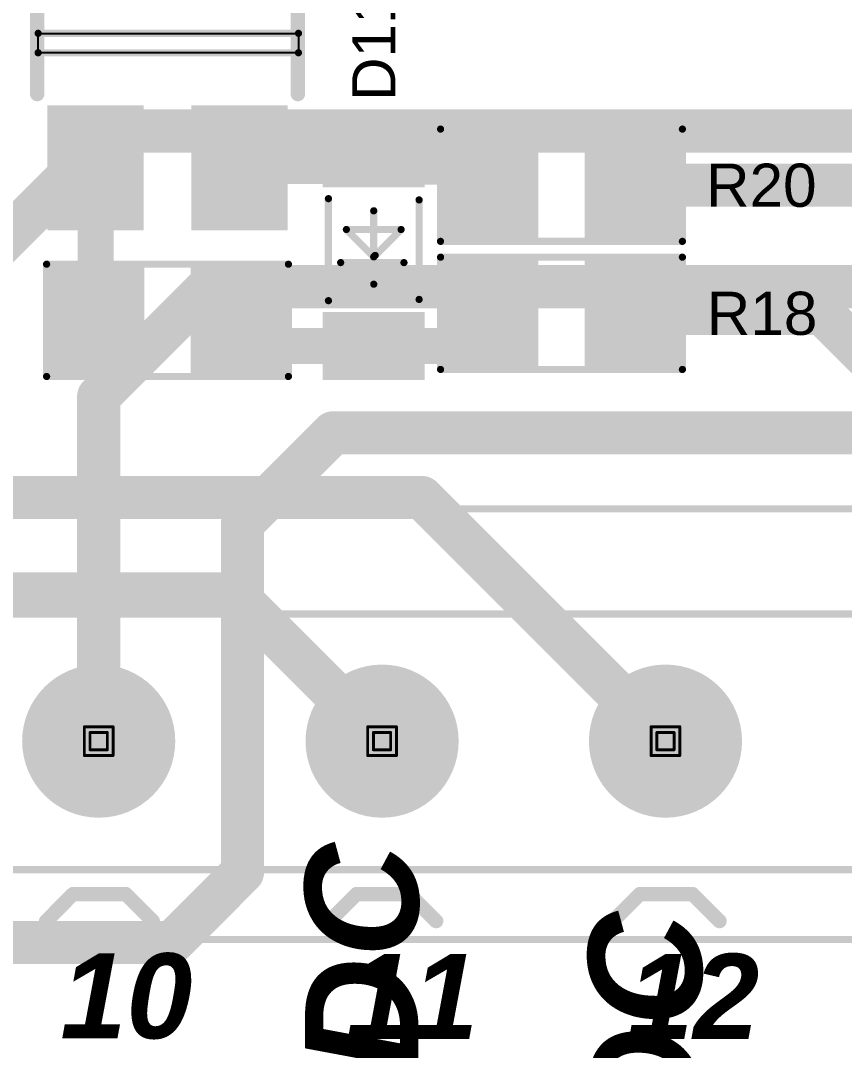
# Model space of a CAD drawing. Header units: inches. Extents: x 29 to 267, y 155 to 337.
# Drawn here: x 101.27 to 115.8, y 189.53 to 207.7 of the extents above; entities that cross this region are included whole.
import ezdxf

# ---------------------------------------------------------------- set-up
doc = ezdxf.new("R2010")
doc.units = ezdxf.units.IN
for name, color, linetype in [('Board Outline', 216, 'Continuous'), ('Bottom Layer', 5, 'Continuous'), ('Bottom Solder', 6, 'Continuous'), ('Drill Drawing', 1, 'Continuous'), ('Multi-Layer', 9, 'Continuous'), ('Pad Holes', 156, 'Continuous'), ('Top Layer', 1, 'Continuous'), ('Top Overlay', 2, 'Continuous'), ('Top Paste', 8, 'Continuous'), ('Top Solder', 216, 'Continuous')]:
    doc.layers.add(name, color=color, linetype=linetype)
doc.styles.add('Arial', font='', dxfattribs={"height": 0.2})
doc.styles.add('Arial_Bold_Italic', font='', dxfattribs={"height": 0.2})
doc.styles.get('Arial').set_extended_font_data('Arial')
doc.styles.get('Arial_Bold_Italic').set_extended_font_data('Arial', italic=True, bold=True)

# ---------------------------------------------------------------- blocks, each defined once
blk = doc.blocks.new('SFH6156_2_8')
at = {"layer": 'Top Layer'}
for points in [[(-5.55, 2.02), (-3.55, 2.02), (-3.55, 0.52), (-5.55, 0.52)], [(3.55, 2.02), (5.55, 2.02), (5.55, 0.52), (3.55, 0.52)], [(-5.55, -0.52), (-3.55, -0.52), (-3.55, -2.02), (-5.55, -2.02)], [(3.55, -0.52), (5.55, -0.52), (5.55, -2.02), (3.55, -2.02)]]:
    blk.add_hatch(color=1, dxfattribs=at).paths.add_polyline_path(points)
at = {"layer": 'Top Paste'}
for points in [[(-5.55, 2.02), (-3.55, 2.02), (-3.55, 0.52), (-5.55, 0.52)], [(3.55, 2.02), (5.55, 2.02), (5.55, 0.52), (3.55, 0.52)], [(-5.55, -0.52), (-3.55, -0.52), (-3.55, -2.02), (-5.55, -2.02)], [(3.55, -0.52), (5.55, -0.52), (5.55, -2.02), (3.55, -2.02)]]:
    blk.add_hatch(color=8, dxfattribs=at).paths.add_polyline_path(points)
at = {"layer": 'Top Solder'}
for points in [[(-5.652, 2.122), (-3.448, 2.122), (-3.448, 0.418), (-5.652, 0.418)], [(3.448, 2.122), (5.652, 2.122), (5.652, 0.418), (3.448, 0.418)], [(-5.652, -0.418), (-3.448, -0.418), (-3.448, -2.122), (-5.652, -2.122)], [(3.448, -0.418), (5.652, -0.418), (5.652, -2.122), (3.448, -2.122)]]:
    blk.add_hatch(color=216, dxfattribs=at).paths.add_polyline_path(points)
at = {"layer": 'Top Overlay'}
for points in [[(-3.25, 2.3, 0.254, 0.254, 0), (3.25, 2.3, 0.254, 0.254, 0)], [(-5.956, 1.406, 0.254, 0.254, 0), (-5.829, 1.279, 0.254, 0.254, 0)], [(-5.956, 1.406, 0.254, 0.254, 0), (-5.956, 1.152, 0.254, 0.254, 0)], [(-5.829, 1.279, 0.254, 0.254, 0), (-5.956, 1.152, 0.254, 0.254, 0)], [(-3.25, -2.3, 0.254, 0.254, 0), (3.25, -2.3, 0.254, 0.254, 0)]]:
    blk.add_lwpolyline(points, format="xyseb", dxfattribs=at)
for points in [[(-3.314, 2.3, 0.127, 0.127, 1), (-3.187, 2.3, 0.127, 0.127, 1)], [(3.186, 2.3, 0.127, 0.127, 1), (3.313, 2.3, 0.127, 0.127, 1)], [(-6.02, 1.406, 0.127, 0.127, 1), (-5.893, 1.406, 0.127, 0.127, 1)], [(-6.02, 1.406, 0.127, 0.127, 1), (-5.893, 1.406, 0.127, 0.127, 1)], [(-6.02, 1.152, 0.127, 0.127, 1), (-5.893, 1.152, 0.127, 0.127, 1)], [(-6.02, 1.152, 0.127, 0.127, 1), (-5.893, 1.152, 0.127, 0.127, 1)], [(-5.893, 1.279, 0.127, 0.127, 1), (-5.766, 1.279, 0.127, 0.127, 1)], [(-5.893, 1.279, 0.127, 0.127, 1), (-5.766, 1.279, 0.127, 0.127, 1)], [(-3.314, -2.3, 0.127, 0.127, 1), (-3.187, -2.3, 0.127, 0.127, 1)], [(3.186, -2.3, 0.127, 0.127, 1), (3.313, -2.3, 0.127, 0.127, 1)]]:
    blk.add_lwpolyline(points, format="xyseb", close=True, dxfattribs=at)
blk = doc.blocks.new('R___1206_34')
at = {"layer": 'Top Layer'}
for points in [[(-2.032, 0.889), (-0.508, 0.889), (-0.508, -0.889), (-2.032, -0.889)], [(0.508, 0.889), (2.032, 0.889), (2.032, -0.889), (0.508, -0.889)]]:
    blk.add_hatch(color=1, dxfattribs=at).paths.add_polyline_path(points)
at = {"layer": 'Top Paste'}
for points in [[(-2.032, 0.889), (-0.508, 0.889), (-0.508, -0.889), (-2.032, -0.889)], [(0.508, 0.889), (2.032, 0.889), (2.032, -0.889), (0.508, -0.889)]]:
    blk.add_hatch(color=8, dxfattribs=at).paths.add_polyline_path(points)
at = {"layer": 'Top Solder'}
for points in [[(-2.1336, 0.9906), (-0.4064, 0.9906), (-0.4064, -0.9906), (-2.1336, -0.9906)], [(0.4064, 0.9906), (2.1336, 0.9906), (2.1336, -0.9906), (0.4064, -0.9906)]]:
    blk.add_hatch(color=216, dxfattribs=at).paths.add_polyline_path(points)
at = {"layer": 'Top Overlay'}
for points in [[(-2.1336, -0.9906, 0.127, 0.127, 0), (-2.1336, 0.9906, 0.127, 0.127, 0)], [(-2.1336, 0.9906, 0.127, 0.127, 0), (2.1336, 0.9906, 0.127, 0.127, 0)], [(2.1336, -0.9906, 0.127, 0.127, 0), (2.1336, 0.9906, 0.127, 0.127, 0)], [(-2.1336, -0.9906, 0.127, 0.127, 0), (2.1336, -0.9906, 0.127, 0.127, 0)]]:
    blk.add_lwpolyline(points, format="xyseb", dxfattribs=at)
for points in [[(-2.16535, 0.9906, 0.0635, 0.0635, 1), (-2.10185, 0.9906, 0.0635, 0.0635, 1)], [(-2.16535, 0.9906, 0.0635, 0.0635, 1), (-2.10185, 0.9906, 0.0635, 0.0635, 1)], [(2.10185, 0.9906, 0.0635, 0.0635, 1), (2.16535, 0.9906, 0.0635, 0.0635, 1)], [(2.10185, 0.9906, 0.0635, 0.0635, 1), (2.16535, 0.9906, 0.0635, 0.0635, 1)], [(-2.16535, -0.9906, 0.0635, 0.0635, 1), (-2.10185, -0.9906, 0.0635, 0.0635, 1)], [(-2.16535, -0.9906, 0.0635, 0.0635, 1), (-2.10185, -0.9906, 0.0635, 0.0635, 1)], [(2.10185, -0.9906, 0.0635, 0.0635, 1), (2.16535, -0.9906, 0.0635, 0.0635, 1)], [(2.10185, -0.9906, 0.0635, 0.0635, 1), (2.16535, -0.9906, 0.0635, 0.0635, 1)]]:
    blk.add_lwpolyline(points, format="xyseb", close=True, dxfattribs=at)
blk = doc.blocks.new('R___1206_35')
at = {"layer": 'Top Layer'}
for points in [[(-2.032, 0.889), (-0.508, 0.889), (-0.508, -0.889), (-2.032, -0.889)], [(0.508, 0.889), (2.032, 0.889), (2.032, -0.889), (0.508, -0.889)]]:
    blk.add_hatch(color=1, dxfattribs=at).paths.add_polyline_path(points)
at = {"layer": 'Top Paste'}
for points in [[(-2.032, 0.889), (-0.508, 0.889), (-0.508, -0.889), (-2.032, -0.889)], [(0.508, 0.889), (2.032, 0.889), (2.032, -0.889), (0.508, -0.889)]]:
    blk.add_hatch(color=8, dxfattribs=at).paths.add_polyline_path(points)
at = {"layer": 'Top Solder'}
for points in [[(-2.1336, 0.9906), (-0.4064, 0.9906), (-0.4064, -0.9906), (-2.1336, -0.9906)], [(0.4064, 0.9906), (2.1336, 0.9906), (2.1336, -0.9906), (0.4064, -0.9906)]]:
    blk.add_hatch(color=216, dxfattribs=at).paths.add_polyline_path(points)
at = {"layer": 'Top Overlay'}
for points in [[(-2.1336, 0.9906, 0.127, 0.127, 0), (-2.1336, -0.9906, 0.127, 0.127, 0)], [(2.1336, 0.9906, 0.127, 0.127, 0), (-2.1336, 0.9906, 0.127, 0.127, 0)], [(2.1336, 0.9906, 0.127, 0.127, 0), (2.1336, -0.9906, 0.127, 0.127, 0)], [(2.1336, -0.9906, 0.127, 0.127, 0), (-2.1336, -0.9906, 0.127, 0.127, 0)]]:
    blk.add_lwpolyline(points, format="xyseb", dxfattribs=at)
for points in [[(-2.16535, 0.9906, 0.0635, 0.0635, 1), (-2.10185, 0.9906, 0.0635, 0.0635, 1)], [(-2.16535, 0.9906, 0.0635, 0.0635, 1), (-2.10185, 0.9906, 0.0635, 0.0635, 1)], [(2.10185, 0.9906, 0.0635, 0.0635, 1), (2.16535, 0.9906, 0.0635, 0.0635, 1)], [(2.10185, 0.9906, 0.0635, 0.0635, 1), (2.16535, 0.9906, 0.0635, 0.0635, 1)], [(-2.16535, -0.9906, 0.0635, 0.0635, 1), (-2.10185, -0.9906, 0.0635, 0.0635, 1)], [(-2.16535, -0.9906, 0.0635, 0.0635, 1), (-2.10185, -0.9906, 0.0635, 0.0635, 1)], [(2.10185, -0.9906, 0.0635, 0.0635, 1), (2.16535, -0.9906, 0.0635, 0.0635, 1)], [(2.10185, -0.9906, 0.0635, 0.0635, 1), (2.16535, -0.9906, 0.0635, 0.0635, 1)]]:
    blk.add_lwpolyline(points, format="xyseb", close=True, dxfattribs=at)
blk = doc.blocks.new('R___1206_36')
at = {"layer": 'Top Layer'}
for points in [[(-2.032, 0.889), (-0.508, 0.889), (-0.508, -0.889), (-2.032, -0.889)], [(0.508, 0.889), (2.032, 0.889), (2.032, -0.889), (0.508, -0.889)]]:
    blk.add_hatch(color=1, dxfattribs=at).paths.add_polyline_path(points)
at = {"layer": 'Top Paste'}
for points in [[(-2.032, 0.889), (-0.508, 0.889), (-0.508, -0.889), (-2.032, -0.889)], [(0.508, 0.889), (2.032, 0.889), (2.032, -0.889), (0.508, -0.889)]]:
    blk.add_hatch(color=8, dxfattribs=at).paths.add_polyline_path(points)
at = {"layer": 'Top Solder'}
for points in [[(-2.1336, 0.9906), (-0.4064, 0.9906), (-0.4064, -0.9906), (-2.1336, -0.9906)], [(0.4064, 0.9906), (2.1336, 0.9906), (2.1336, -0.9906), (0.4064, -0.9906)]]:
    blk.add_hatch(color=216, dxfattribs=at).paths.add_polyline_path(points)
at = {"layer": 'Top Overlay'}
for points in [[(-2.1336, -0.9906, 0.127, 0.127, 0), (-2.1336, 0.9906, 0.127, 0.127, 0)], [(-2.1336, 0.9906, 0.127, 0.127, 0), (2.1336, 0.9906, 0.127, 0.127, 0)], [(2.1336, -0.9906, 0.127, 0.127, 0), (2.1336, 0.9906, 0.127, 0.127, 0)], [(-2.1336, -0.9906, 0.127, 0.127, 0), (2.1336, -0.9906, 0.127, 0.127, 0)]]:
    blk.add_lwpolyline(points, format="xyseb", dxfattribs=at)
for points in [[(-2.16535, 0.9906, 0.0635, 0.0635, 1), (-2.10185, 0.9906, 0.0635, 0.0635, 1)], [(-2.16535, 0.9906, 0.0635, 0.0635, 1), (-2.10185, 0.9906, 0.0635, 0.0635, 1)], [(2.10185, 0.9906, 0.0635, 0.0635, 1), (2.16535, 0.9906, 0.0635, 0.0635, 1)], [(2.10185, 0.9906, 0.0635, 0.0635, 1), (2.16535, 0.9906, 0.0635, 0.0635, 1)], [(-2.16535, -0.9906, 0.0635, 0.0635, 1), (-2.10185, -0.9906, 0.0635, 0.0635, 1)], [(-2.16535, -0.9906, 0.0635, 0.0635, 1), (-2.10185, -0.9906, 0.0635, 0.0635, 1)], [(2.10185, -0.9906, 0.0635, 0.0635, 1), (2.16535, -0.9906, 0.0635, 0.0635, 1)], [(2.10185, -0.9906, 0.0635, 0.0635, 1), (2.16535, -0.9906, 0.0635, 0.0635, 1)]]:
    blk.add_lwpolyline(points, format="xyseb", close=True, dxfattribs=at)
blk = doc.blocks.new('JL301_50007U02_70')
at = {"layer": 'Bottom Layer'}
h = blk.add_hatch(color=5, dxfattribs=at)
edge = h.paths.add_edge_path()
edge.add_arc((-5, 0), 1.3, 0, 360)
h = blk.add_hatch(color=5, dxfattribs=at)
edge = h.paths.add_edge_path()
edge.add_arc((0, 0), 1.3, 0, 360)
h = blk.add_hatch(color=5, dxfattribs=at)
edge = h.paths.add_edge_path()
edge.add_arc((5, 0), 1.3, 0, 360)
at = {"layer": 'Bottom Solder'}
h = blk.add_hatch(color=6, dxfattribs=at)
edge = h.paths.add_edge_path()
edge.add_arc((-5, 0), 1.351, 0, 360)
h = blk.add_hatch(color=6, dxfattribs=at)
edge = h.paths.add_edge_path()
edge.add_arc((0, 0), 1.351, 0, 360)
h = blk.add_hatch(color=6, dxfattribs=at)
edge = h.paths.add_edge_path()
edge.add_arc((5, 0), 1.351, 0, 360)
at = {"layer": 'Multi-Layer'}
h = blk.add_hatch(color=9, dxfattribs=at)
edge = h.paths.add_edge_path()
edge.add_arc((-5, 0), 1.3, 0, 360)
h = blk.add_hatch(color=9, dxfattribs=at)
edge = h.paths.add_edge_path()
edge.add_arc((0, 0), 1.3, 0, 360)
h = blk.add_hatch(color=9, dxfattribs=at)
edge = h.paths.add_edge_path()
edge.add_arc((5, 0), 1.3, 0, 360)
at = {"layer": 'Pad Holes'}
h = blk.add_hatch(color=7, dxfattribs=at)
edge = h.paths.add_edge_path()
edge.add_arc((-5, 0), 0.8, 0, 360)
h = blk.add_hatch(color=7, dxfattribs=at)
edge = h.paths.add_edge_path()
edge.add_arc((0, 0), 0.8, 0, 360)
h = blk.add_hatch(color=7, dxfattribs=at)
edge = h.paths.add_edge_path()
edge.add_arc((5, 0), 0.8, 0, 360)
at = {"layer": 'Top Layer'}
h = blk.add_hatch(color=1, dxfattribs=at)
edge = h.paths.add_edge_path()
edge.add_arc((-5, 0), 1.3, 0, 360)
h = blk.add_hatch(color=1, dxfattribs=at)
edge = h.paths.add_edge_path()
edge.add_arc((0, 0), 1.3, 0, 360)
h = blk.add_hatch(color=1, dxfattribs=at)
edge = h.paths.add_edge_path()
edge.add_arc((5, 0), 1.3, 0, 360)
at = {"layer": 'Top Solder'}
h = blk.add_hatch(color=216, dxfattribs=at)
edge = h.paths.add_edge_path()
edge.add_arc((-5, 0), 1.351, 0, 360)
h = blk.add_hatch(color=216, dxfattribs=at)
edge = h.paths.add_edge_path()
edge.add_arc((0, 0), 1.351, 0, 360)
h = blk.add_hatch(color=216, dxfattribs=at)
edge = h.paths.add_edge_path()
edge.add_arc((5, 0), 1.351, 0, 360)
at = {"layer": 'Top Overlay'}
for points in [[(17.58, 3.5, 0.127, 0.127, 0), (-17.58, 3.5, 0.127, 0.127, 0)], [(-5.477, 2.698, 0.254, 0.254, 0), (-5.953, 3.175, 0.254, 0.254, 0)], [(-4.072, 3.175, 0.254, 0.254, 0), (-4.548, 2.698, 0.254, 0.254, 0)], [(-0.477, 2.698, 0.254, 0.254, 0), (-0.953, 3.175, 0.254, 0.254, 0)], [(0.928, 3.175, 0.254, 0.254, 0), (0.452, 2.698, 0.254, 0.254, 0)], [(4.523, 2.698, 0.254, 0.254, 0), (4.047, 3.175, 0.254, 0.254, 0)], [(5.928, 3.175, 0.254, 0.254, 0), (5.452, 2.698, 0.254, 0.254, 0)], [(-4.548, 2.698, 0.254, 0.254, 0), (-5.477, 2.698, 0.254, 0.254, 0)], [(0.452, 2.698, 0.254, 0.254, 0), (-0.477, 2.698, 0.254, 0.254, 0)], [(5.452, 2.698, 0.254, 0.254, 0), (4.523, 2.698, 0.254, 0.254, 0)], [(17.58, 2.267, 0.127, 0.127, 0), (-17.58, 2.267, 0.127, 0.127, 0)], [(17.58, -2.244, 0.127, 0.127, 0), (-17.58, -2.244, 0.127, 0.127, 0)], [(17.58, -4.1, 0.127, 0.127, 0), (-17.58, -4.1, 0.127, 0.127, 0)]]:
    blk.add_lwpolyline(points, format="xyseb", dxfattribs=at)
for points in [[(-6.017, 3.175, 0.127, 0.127, 1), (-5.89, 3.175, 0.127, 0.127, 1)], [(-4.135, 3.175, 0.127, 0.127, 1), (-4.008, 3.175, 0.127, 0.127, 1)], [(-1.017, 3.175, 0.127, 0.127, 1), (-0.89, 3.175, 0.127, 0.127, 1)], [(0.865, 3.175, 0.127, 0.127, 1), (0.992, 3.175, 0.127, 0.127, 1)], [(3.983, 3.175, 0.127, 0.127, 1), (4.11, 3.175, 0.127, 0.127, 1)], [(5.865, 3.175, 0.127, 0.127, 1), (5.992, 3.175, 0.127, 0.127, 1)], [(-5.54, 2.698, 0.127, 0.127, 1), (-5.413, 2.698, 0.127, 0.127, 1)], [(-5.54, 2.698, 0.127, 0.127, 1), (-5.413, 2.698, 0.127, 0.127, 1)], [(-4.612, 2.698, 0.127, 0.127, 1), (-4.485, 2.698, 0.127, 0.127, 1)], [(-4.612, 2.698, 0.127, 0.127, 1), (-4.485, 2.698, 0.127, 0.127, 1)], [(-0.54, 2.698, 0.127, 0.127, 1), (-0.413, 2.698, 0.127, 0.127, 1)], [(-0.54, 2.698, 0.127, 0.127, 1), (-0.413, 2.698, 0.127, 0.127, 1)], [(0.388, 2.698, 0.127, 0.127, 1), (0.515, 2.698, 0.127, 0.127, 1)], [(0.388, 2.698, 0.127, 0.127, 1), (0.515, 2.698, 0.127, 0.127, 1)], [(4.46, 2.698, 0.127, 0.127, 1), (4.587, 2.698, 0.127, 0.127, 1)], [(4.46, 2.698, 0.127, 0.127, 1), (4.587, 2.698, 0.127, 0.127, 1)], [(5.388, 2.698, 0.127, 0.127, 1), (5.515, 2.698, 0.127, 0.127, 1)], [(5.388, 2.698, 0.127, 0.127, 1), (5.515, 2.698, 0.127, 0.127, 1)]]:
    blk.add_lwpolyline(points, format="xyseb", close=True, dxfattribs=at)
blk = doc.blocks.new('LL_34_80')
at = {"layer": 'Top Layer'}
for points in [[(-1.15, -0.85), (-2.25, -0.85), (-2.25, 0.85), (-1.15, 0.85)], [(2.25, -0.85), (1.15, -0.85), (1.15, 0.85), (2.25, 0.85)]]:
    blk.add_hatch(color=1, dxfattribs=at).paths.add_polyline_path(points)
at = {"layer": 'Top Paste'}
for points in [[(-1.15, -0.85), (-2.25, -0.85), (-2.25, 0.85), (-1.15, 0.85)], [(2.25, -0.85), (1.15, -0.85), (1.15, 0.85), (2.25, 0.85)]]:
    blk.add_hatch(color=8, dxfattribs=at).paths.add_polyline_path(points)
at = {"layer": 'Top Solder'}
for points in [[(-1.099, -0.901), (-2.301, -0.901), (-2.301, 0.901), (-1.099, 0.901)], [(2.301, -0.901), (1.099, -0.901), (1.099, 0.901), (2.301, 0.901)]]:
    blk.add_hatch(color=216, dxfattribs=at).paths.add_polyline_path(points)
at = {"layer": 'Top Overlay'}
for points in [[(-0.9, 0.8, 0.127, 0.127, 0), (0.9, 0.8, 0.127, 0.127, 0)], [(-0.229, 0.584, 0.127, 0.127, 0), (-0.229, -0.533, 0.127, 0.127, 0)], [(0.356, 0.483, 0.127, 0.127, 0), (-0.127, 0, 0.127, 0.127, 0)], [(0.356, 0.483, 0.127, 0.127, 0), (0.356, -0.483, 0.127, 0.127, 0)], [(-0.61, 0, 0.127, 0.127, 0), (0.686, 0, 0.127, 0.127, 0)], [(-0.102, -0.025, 0.127, 0.127, 0), (0.356, -0.483, 0.127, 0.127, 0)], [(-0.878, -0.8, 0.127, 0.127, 0), (0.878, -0.8, 0.127, 0.127, 0)]]:
    blk.add_lwpolyline(points, format="xyseb", dxfattribs=at)
for points in [[(-0.932, 0.8, 0.0635, 0.0635, 1), (-0.868, 0.8, 0.0635, 0.0635, 1)], [(0.868, 0.8, 0.0635, 0.0635, 1), (0.932, 0.8, 0.0635, 0.0635, 1)], [(-0.26, 0.584, 0.0635, 0.0635, 1), (-0.197, 0.584, 0.0635, 0.0635, 1)], [(0.324, 0.483, 0.0635, 0.0635, 1), (0.387, 0.483, 0.0635, 0.0635, 1)], [(0.324, 0.483, 0.0635, 0.0635, 1), (0.387, 0.483, 0.0635, 0.0635, 1)], [(-0.641, 0, 0.0635, 0.0635, 1), (-0.578, 0, 0.0635, 0.0635, 1)], [(-0.159, 0, 0.0635, 0.0635, 1), (-0.095, 0, 0.0635, 0.0635, 1)], [(-0.133, -0.025, 0.0635, 0.0635, 1), (-0.07, -0.025, 0.0635, 0.0635, 1)], [(0.654, 0, 0.0635, 0.0635, 1), (0.718, 0, 0.0635, 0.0635, 1)], [(-0.26, -0.533, 0.0635, 0.0635, 1), (-0.197, -0.533, 0.0635, 0.0635, 1)], [(0.324, -0.483, 0.0635, 0.0635, 1), (0.387, -0.483, 0.0635, 0.0635, 1)], [(0.324, -0.483, 0.0635, 0.0635, 1), (0.387, -0.483, 0.0635, 0.0635, 1)], [(-0.91, -0.8, 0.0635, 0.0635, 1), (-0.846, -0.8, 0.0635, 0.0635, 1)], [(0.846, -0.8, 0.0635, 0.0635, 1), (0.91, -0.8, 0.0635, 0.0635, 1)]]:
    blk.add_lwpolyline(points, format="xyseb", close=True, dxfattribs=at)

msp = doc.modelspace()

# ---------------------------------------------------------------- linework, layer by layer
at = {"layer": 'Board Outline'}
for points in [[(55.145, 191.491, 0.254, 0.254, -2.452185), (125.145, 191.491, 0.254, 0.254, 0)], [(101.576, 207.48, 0.127, 0.127, 0), (106.17, 207.48, 0.127, 0.127, 0)], [(101.576, 207.137, 0.127, 0.127, 0), (101.576, 207.48, 0.127, 0.127, 0)], [(106.17, 207.137, 0.127, 0.127, 0), (106.17, 207.48, 0.127, 0.127, 0)], [(101.576, 207.137, 0.127, 0.127, 0), (106.17, 207.137, 0.127, 0.127, 0)]]:
    msp.add_lwpolyline(points, format="xyseb", dxfattribs=at)
for points in [[(101.544, 207.48, 0.0635, 0.0635, 1), (101.608, 207.48, 0.0635, 0.0635, 1)], [(101.544, 207.48, 0.0635, 0.0635, 1), (101.608, 207.48, 0.0635, 0.0635, 1)], [(106.138, 207.48, 0.0635, 0.0635, 1), (106.201, 207.48, 0.0635, 0.0635, 1)], [(106.138, 207.48, 0.0635, 0.0635, 1), (106.201, 207.48, 0.0635, 0.0635, 1)], [(101.544, 207.137, 0.0635, 0.0635, 1), (101.608, 207.137, 0.0635, 0.0635, 1)], [(101.544, 207.137, 0.0635, 0.0635, 1), (101.608, 207.137, 0.0635, 0.0635, 1)], [(106.138, 207.137, 0.0635, 0.0635, 1), (106.201, 207.137, 0.0635, 0.0635, 1)], [(106.138, 207.137, 0.0635, 0.0635, 1), (106.201, 207.137, 0.0635, 0.0635, 1)]]:
    msp.add_lwpolyline(points, format="xyseb", close=True, dxfattribs=at)
at = {"layer": 'Bottom Layer'}
for points in [[(97.645, 200.489, 0.762, 0.762, 0), (102.911, 205.756, 0.762, 0.762, 0)], [(102.911, 205.756, 0.762, 0.762, 0), (116.189, 205.756, 0.762, 0.762, 0)], [(102.645, 201.07, 0.762, 0.762, 0), (104.586, 203.011, 0.762, 0.762, 0)], [(104.586, 203.011, 0.762, 0.762, 0), (117.144, 203.011, 0.762, 0.762, 0)], [(102.645, 194.991, 0.762, 0.762, 0), (102.645, 201.07, 0.762, 0.762, 0)], [(105.181, 198.831, 0.762, 0.762, 0), (106.782, 200.431, 0.762, 0.762, 0)], [(106.782, 200.431, 0.762, 0.762, 0), (121.887, 200.431, 0.762, 0.762, 0)], [(105.181, 192.676, 0.762, 0.762, 0), (105.181, 198.831, 0.762, 0.762, 0)], [(103.945, 191.439, 0.762, 0.762, 0), (105.181, 192.676, 0.762, 0.762, 0)], [(96.196, 191.439, 0.762, 0.762, 0), (103.945, 191.439, 0.762, 0.762, 0)]]:
    msp.add_lwpolyline(points, format="xyseb", dxfattribs=at)
for points in [[(102.721, 205.756, 0.381, 0.381, 1), (103.102, 205.756, 0.381, 0.381, 1)], [(102.721, 205.756, 0.381, 0.381, 1), (103.102, 205.756, 0.381, 0.381, 1)], [(104.395, 203.011, 0.381, 0.381, 1), (104.776, 203.011, 0.381, 0.381, 1)], [(104.395, 203.011, 0.381, 0.381, 1), (104.776, 203.011, 0.381, 0.381, 1)], [(102.454, 201.07, 0.381, 0.381, 1), (102.835, 201.07, 0.381, 0.381, 1)], [(102.454, 201.07, 0.381, 0.381, 1), (102.835, 201.07, 0.381, 0.381, 1)], [(106.591, 200.431, 0.381, 0.381, 1), (106.972, 200.431, 0.381, 0.381, 1)], [(106.591, 200.431, 0.381, 0.381, 1), (106.972, 200.431, 0.381, 0.381, 1)], [(104.991, 198.831, 0.381, 0.381, 1), (105.372, 198.831, 0.381, 0.381, 1)], [(104.991, 198.831, 0.381, 0.381, 1), (105.372, 198.831, 0.381, 0.381, 1)], [(102.454, 194.991, 0.381, 0.381, 1), (102.835, 194.991, 0.381, 0.381, 1)], [(104.991, 192.676, 0.381, 0.381, 1), (105.372, 192.676, 0.381, 0.381, 1)], [(104.991, 192.676, 0.381, 0.381, 1), (105.372, 192.676, 0.381, 0.381, 1)], [(103.754, 191.439, 0.381, 0.381, 1), (104.135, 191.439, 0.381, 0.381, 1)], [(103.754, 191.439, 0.381, 0.381, 1), (104.135, 191.439, 0.381, 0.381, 1)]]:
    msp.add_lwpolyline(points, format="xyseb", close=True, dxfattribs=at)
at = {"layer": 'Drill Drawing'}
for points in [[(102.391, 195.245, 0.0508, 0.0508, 0), (102.899, 195.245, 0.0508, 0.0508, 0)], [(102.391, 194.737, 0.0508, 0.0508, 0), (102.391, 195.245, 0.0508, 0.0508, 0)], [(102.492, 195.143, 0.0508, 0.0508, 0), (102.797, 195.143, 0.0508, 0.0508, 0)], [(102.492, 194.838, 0.0508, 0.0508, 0), (102.492, 195.143, 0.0508, 0.0508, 0)], [(102.797, 194.838, 0.0508, 0.0508, 0), (102.797, 195.143, 0.0508, 0.0508, 0)], [(102.899, 194.737, 0.0508, 0.0508, 0), (102.899, 195.245, 0.0508, 0.0508, 0)], [(107.391, 195.245, 0.0508, 0.0508, 0), (107.899, 195.245, 0.0508, 0.0508, 0)], [(107.391, 194.737, 0.0508, 0.0508, 0), (107.391, 195.245, 0.0508, 0.0508, 0)], [(107.492, 195.143, 0.0508, 0.0508, 0), (107.797, 195.143, 0.0508, 0.0508, 0)], [(107.492, 194.838, 0.0508, 0.0508, 0), (107.492, 195.143, 0.0508, 0.0508, 0)], [(107.797, 194.838, 0.0508, 0.0508, 0), (107.797, 195.143, 0.0508, 0.0508, 0)], [(107.899, 194.737, 0.0508, 0.0508, 0), (107.899, 195.245, 0.0508, 0.0508, 0)], [(112.391, 195.245, 0.0508, 0.0508, 0), (112.899, 195.245, 0.0508, 0.0508, 0)], [(112.391, 194.737, 0.0508, 0.0508, 0), (112.391, 195.245, 0.0508, 0.0508, 0)], [(112.492, 195.143, 0.0508, 0.0508, 0), (112.797, 195.143, 0.0508, 0.0508, 0)], [(112.492, 194.838, 0.0508, 0.0508, 0), (112.492, 195.143, 0.0508, 0.0508, 0)], [(112.797, 194.838, 0.0508, 0.0508, 0), (112.797, 195.143, 0.0508, 0.0508, 0)], [(112.899, 194.737, 0.0508, 0.0508, 0), (112.899, 195.245, 0.0508, 0.0508, 0)], [(102.492, 194.838, 0.0508, 0.0508, 0), (102.797, 194.838, 0.0508, 0.0508, 0)], [(107.492, 194.838, 0.0508, 0.0508, 0), (107.797, 194.838, 0.0508, 0.0508, 0)], [(112.492, 194.838, 0.0508, 0.0508, 0), (112.797, 194.838, 0.0508, 0.0508, 0)], [(102.391, 194.737, 0.0508, 0.0508, 0), (102.899, 194.737, 0.0508, 0.0508, 0)], [(107.391, 194.737, 0.0508, 0.0508, 0), (107.899, 194.737, 0.0508, 0.0508, 0)], [(112.391, 194.737, 0.0508, 0.0508, 0), (112.899, 194.737, 0.0508, 0.0508, 0)]]:
    msp.add_lwpolyline(points, format="xyseb", dxfattribs=at)
for points in [[(102.378, 195.245, 0.0254, 0.0254, 1), (102.403, 195.245, 0.0254, 0.0254, 1)], [(102.378, 195.245, 0.0254, 0.0254, 1), (102.403, 195.245, 0.0254, 0.0254, 1)], [(102.48, 195.143, 0.0254, 0.0254, 1), (102.505, 195.143, 0.0254, 0.0254, 1)], [(102.48, 195.143, 0.0254, 0.0254, 1), (102.505, 195.143, 0.0254, 0.0254, 1)], [(102.784, 195.143, 0.0254, 0.0254, 1), (102.81, 195.143, 0.0254, 0.0254, 1)], [(102.784, 195.143, 0.0254, 0.0254, 1), (102.81, 195.143, 0.0254, 0.0254, 1)], [(102.886, 195.245, 0.0254, 0.0254, 1), (102.911, 195.245, 0.0254, 0.0254, 1)], [(102.886, 195.245, 0.0254, 0.0254, 1), (102.911, 195.245, 0.0254, 0.0254, 1)], [(107.378, 195.245, 0.0254, 0.0254, 1), (107.403, 195.245, 0.0254, 0.0254, 1)], [(107.378, 195.245, 0.0254, 0.0254, 1), (107.403, 195.245, 0.0254, 0.0254, 1)], [(107.479, 195.143, 0.0254, 0.0254, 1), (107.505, 195.143, 0.0254, 0.0254, 1)], [(107.479, 195.143, 0.0254, 0.0254, 1), (107.505, 195.143, 0.0254, 0.0254, 1)], [(107.784, 195.143, 0.0254, 0.0254, 1), (107.81, 195.143, 0.0254, 0.0254, 1)], [(107.784, 195.143, 0.0254, 0.0254, 1), (107.81, 195.143, 0.0254, 0.0254, 1)], [(107.886, 195.245, 0.0254, 0.0254, 1), (107.911, 195.245, 0.0254, 0.0254, 1)], [(107.886, 195.245, 0.0254, 0.0254, 1), (107.911, 195.245, 0.0254, 0.0254, 1)], [(112.378, 195.245, 0.0254, 0.0254, 1), (112.403, 195.245, 0.0254, 0.0254, 1)], [(112.378, 195.245, 0.0254, 0.0254, 1), (112.403, 195.245, 0.0254, 0.0254, 1)], [(112.48, 195.143, 0.0254, 0.0254, 1), (112.505, 195.143, 0.0254, 0.0254, 1)], [(112.48, 195.143, 0.0254, 0.0254, 1), (112.505, 195.143, 0.0254, 0.0254, 1)], [(112.784, 195.143, 0.0254, 0.0254, 1), (112.81, 195.143, 0.0254, 0.0254, 1)], [(112.784, 195.143, 0.0254, 0.0254, 1), (112.81, 195.143, 0.0254, 0.0254, 1)], [(112.886, 195.245, 0.0254, 0.0254, 1), (112.911, 195.245, 0.0254, 0.0254, 1)], [(112.886, 195.245, 0.0254, 0.0254, 1), (112.911, 195.245, 0.0254, 0.0254, 1)], [(102.48, 194.838, 0.0254, 0.0254, 1), (102.505, 194.838, 0.0254, 0.0254, 1)], [(102.48, 194.838, 0.0254, 0.0254, 1), (102.505, 194.838, 0.0254, 0.0254, 1)], [(102.784, 194.838, 0.0254, 0.0254, 1), (102.81, 194.838, 0.0254, 0.0254, 1)], [(102.784, 194.838, 0.0254, 0.0254, 1), (102.81, 194.838, 0.0254, 0.0254, 1)], [(107.479, 194.838, 0.0254, 0.0254, 1), (107.505, 194.838, 0.0254, 0.0254, 1)], [(107.479, 194.838, 0.0254, 0.0254, 1), (107.505, 194.838, 0.0254, 0.0254, 1)], [(107.784, 194.838, 0.0254, 0.0254, 1), (107.81, 194.838, 0.0254, 0.0254, 1)], [(107.784, 194.838, 0.0254, 0.0254, 1), (107.81, 194.838, 0.0254, 0.0254, 1)], [(112.48, 194.838, 0.0254, 0.0254, 1), (112.505, 194.838, 0.0254, 0.0254, 1)], [(112.48, 194.838, 0.0254, 0.0254, 1), (112.505, 194.838, 0.0254, 0.0254, 1)], [(112.784, 194.838, 0.0254, 0.0254, 1), (112.81, 194.838, 0.0254, 0.0254, 1)], [(112.784, 194.838, 0.0254, 0.0254, 1), (112.81, 194.838, 0.0254, 0.0254, 1)], [(102.378, 194.737, 0.0254, 0.0254, 1), (102.403, 194.737, 0.0254, 0.0254, 1)], [(102.378, 194.737, 0.0254, 0.0254, 1), (102.403, 194.737, 0.0254, 0.0254, 1)], [(102.886, 194.737, 0.0254, 0.0254, 1), (102.911, 194.737, 0.0254, 0.0254, 1)], [(102.886, 194.737, 0.0254, 0.0254, 1), (102.911, 194.737, 0.0254, 0.0254, 1)], [(107.378, 194.737, 0.0254, 0.0254, 1), (107.403, 194.737, 0.0254, 0.0254, 1)], [(107.378, 194.737, 0.0254, 0.0254, 1), (107.403, 194.737, 0.0254, 0.0254, 1)], [(107.886, 194.737, 0.0254, 0.0254, 1), (107.911, 194.737, 0.0254, 0.0254, 1)], [(107.886, 194.737, 0.0254, 0.0254, 1), (107.911, 194.737, 0.0254, 0.0254, 1)], [(112.378, 194.737, 0.0254, 0.0254, 1), (112.403, 194.737, 0.0254, 0.0254, 1)], [(112.378, 194.737, 0.0254, 0.0254, 1), (112.403, 194.737, 0.0254, 0.0254, 1)], [(112.886, 194.737, 0.0254, 0.0254, 1), (112.911, 194.737, 0.0254, 0.0254, 1)], [(112.886, 194.737, 0.0254, 0.0254, 1), (112.911, 194.737, 0.0254, 0.0254, 1)]]:
    msp.add_lwpolyline(points, format="xyseb", close=True, dxfattribs=at)
at = {"layer": 'Multi-Layer'}
for p, q in [((101.576, 207.137), (101.576, 207.48)), ((101.576, 207.48), (106.17, 207.48)), ((106.17, 207.48), (106.17, 207.137)), ((106.17, 207.137), (101.576, 207.137))]:
    msp.add_line(p, q, dxfattribs=at)
at = {"layer": 'Top Layer'}
for points in [[(102.589, 202.416, 0.635, 0.635, 0), (102.589, 205.363, 0.635, 0.635, 0)], [(105.129, 205.363, 0.635, 0.635, 0), (105.349, 205.142, 0.635, 0.635, 0)], [(107.321, 205.142, 0.635, 0.635, 0), (107.542, 205.363, 0.635, 0.635, 0)], [(107.542, 205.363, 0.635, 0.635, 0), (107.774, 205.13, 0.635, 0.635, 0)], [(105.349, 205.142, 0.635, 0.635, 0), (107.321, 205.142, 0.635, 0.635, 0)], [(107.774, 205.13, 0.635, 0.635, 0), (109.269, 205.13, 0.635, 0.635, 0)], [(109.269, 205.13, 0.635, 0.635, 0), (109.599, 204.8, 0.635, 0.635, 0)], [(112.08, 204.8, 0.762, 0.762, 0), (120.167, 204.8, 0.762, 0.762, 0)], [(109.091, 201.963, 0.635, 0.635, 0), (109.599, 202.471, 0.635, 0.635, 0)], [(109.599, 202.471, 0.635, 0.635, 0), (109.599, 202.54, 0.635, 0.635, 0)], [(112.08, 202.54, 0.762, 0.762, 0), (115.415, 202.54, 0.762, 0.762, 0)], [(115.415, 202.54, 0.762, 0.762, 0), (117.645, 200.31, 0.762, 0.762, 0)], [(105.129, 202.416, 0.635, 0.635, 0), (105.582, 201.963, 0.635, 0.635, 0)], [(105.582, 201.963, 0.635, 0.635, 0), (109.091, 201.963, 0.635, 0.635, 0)], [(96.691, 199.289, 0.762, 0.762, 0), (108.346, 199.289, 0.762, 0.762, 0)], [(108.346, 199.289, 0.762, 0.762, 0), (112.645, 194.991, 0.762, 0.762, 0)], [(95.958, 197.59, 0.762, 0.762, 0), (105.045, 197.59, 0.762, 0.762, 0)], [(105.045, 197.59, 0.762, 0.762, 0), (107.645, 194.991, 0.762, 0.762, 0)]]:
    msp.add_lwpolyline(points, format="xyseb", dxfattribs=at)
for points in [[(102.43, 205.363, 0.318, 0.318, 1), (102.748, 205.363, 0.318, 0.318, 1)], [(104.97, 205.363, 0.318, 0.318, 1), (105.288, 205.363, 0.318, 0.318, 1)], [(107.383, 205.363, 0.318, 0.318, 1), (107.701, 205.363, 0.318, 0.318, 1)], [(107.383, 205.363, 0.318, 0.318, 1), (107.701, 205.363, 0.318, 0.318, 1)], [(105.191, 205.142, 0.318, 0.318, 1), (105.508, 205.142, 0.318, 0.318, 1)], [(105.191, 205.142, 0.318, 0.318, 1), (105.508, 205.142, 0.318, 0.318, 1)], [(107.163, 205.142, 0.318, 0.318, 1), (107.48, 205.142, 0.318, 0.318, 1)], [(107.163, 205.142, 0.318, 0.318, 1), (107.48, 205.142, 0.318, 0.318, 1)], [(107.616, 205.13, 0.318, 0.318, 1), (107.933, 205.13, 0.318, 0.318, 1)], [(107.616, 205.13, 0.318, 0.318, 1), (107.933, 205.13, 0.318, 0.318, 1)], [(109.111, 205.13, 0.318, 0.318, 1), (109.428, 205.13, 0.318, 0.318, 1)], [(109.111, 205.13, 0.318, 0.318, 1), (109.428, 205.13, 0.318, 0.318, 1)], [(111.89, 204.8, 0.381, 0.381, 1), (112.271, 204.8, 0.381, 0.381, 1)], [(109.441, 204.8, 0.318, 0.318, 1), (109.758, 204.8, 0.318, 0.318, 1)], [(109.441, 202.54, 0.318, 0.318, 1), (109.758, 202.54, 0.318, 0.318, 1)], [(109.441, 202.471, 0.318, 0.318, 1), (109.758, 202.471, 0.318, 0.318, 1)], [(109.441, 202.471, 0.318, 0.318, 1), (109.758, 202.471, 0.318, 0.318, 1)], [(111.89, 202.54, 0.381, 0.381, 1), (112.271, 202.54, 0.381, 0.381, 1)], [(115.225, 202.54, 0.381, 0.381, 1), (115.606, 202.54, 0.381, 0.381, 1)], [(115.225, 202.54, 0.381, 0.381, 1), (115.606, 202.54, 0.381, 0.381, 1)], [(102.43, 202.416, 0.318, 0.318, 1), (102.748, 202.416, 0.318, 0.318, 1)], [(104.97, 202.416, 0.318, 0.318, 1), (105.288, 202.416, 0.318, 0.318, 1)], [(105.424, 201.963, 0.318, 0.318, 1), (105.741, 201.963, 0.318, 0.318, 1)], [(105.424, 201.963, 0.318, 0.318, 1), (105.741, 201.963, 0.318, 0.318, 1)], [(108.933, 201.963, 0.318, 0.318, 1), (109.25, 201.963, 0.318, 0.318, 1)], [(108.933, 201.963, 0.318, 0.318, 1), (109.25, 201.963, 0.318, 0.318, 1)], [(108.156, 199.289, 0.381, 0.381, 1), (108.537, 199.289, 0.381, 0.381, 1)], [(108.156, 199.289, 0.381, 0.381, 1), (108.537, 199.289, 0.381, 0.381, 1)], [(104.855, 197.59, 0.381, 0.381, 1), (105.236, 197.59, 0.381, 0.381, 1)], [(104.855, 197.59, 0.381, 0.381, 1), (105.236, 197.59, 0.381, 0.381, 1)], [(107.454, 194.991, 0.381, 0.381, 1), (107.835, 194.991, 0.381, 0.381, 1)], [(112.454, 194.991, 0.381, 0.381, 1), (112.835, 194.991, 0.381, 0.381, 1)]]:
    msp.add_lwpolyline(points, format="xyseb", close=True, dxfattribs=at)

# ---------------------------------------------------------------- block references
for name, p, rotation in [('SFH6156_2_8', (103.859, 209.659), 90), ('LL_34_80', (107.498, 203.663), 90), ('R___1206_35', (103.859, 202.416), 180), ('JL301_50007U02_70', (107.645, 194.991), 180)]:
    msp.add_blockref(name, p, dxfattribs=dict(rotation=rotation))
for name, p in [('R___1206_34', (110.81, 204.8)), ('R___1206_36', (110.81, 202.54))]:
    msp.add_blockref(name, p)

# ---------------------------------------------------------------- texts
at = {"layer": 'Top Layer', "style": 'Arial_Bold_Italic'}
for s, p in [('110 VDC', (108.285, 181.847)), ('0 VDC', (113.285, 183.739))]:
    msp.add_text(s, height=2, rotation=90, dxfattribs=at).set_placement(p)
for s, p in [('10', (101.968, 189.747)), ('11', (107.009, 189.738)), ('12', (111.969, 189.738))]:
    msp.add_text(s, height=1.5, dxfattribs=at).set_placement(p)
at = {"layer": 'Top Overlay', "style": 'Arial'}
msp.add_text('D11', height=0.762, rotation=90, dxfattribs=at).set_placement((107.879, 206.286))
for s, p in [('R20', (113.359, 204.419)), ('R18', (113.372, 202.159))]:
    msp.add_text(s, height=0.762, dxfattribs=at).set_placement(p)
at = {"layer": 'Top Solder', "style": 'Arial_Bold_Italic'}
for s, p in [('110 VDC', (108.285, 181.847)), ('0 VDC', (113.285, 183.739))]:
    msp.add_text(s, height=2, rotation=90, dxfattribs=at).set_placement(p)
for s, p in [('10', (101.968, 189.747)), ('11', (107.009, 189.738)), ('12', (111.969, 189.738))]:
    msp.add_text(s, height=1.5, dxfattribs=at).set_placement(p)

doc.saveas('drawing.dxf')
